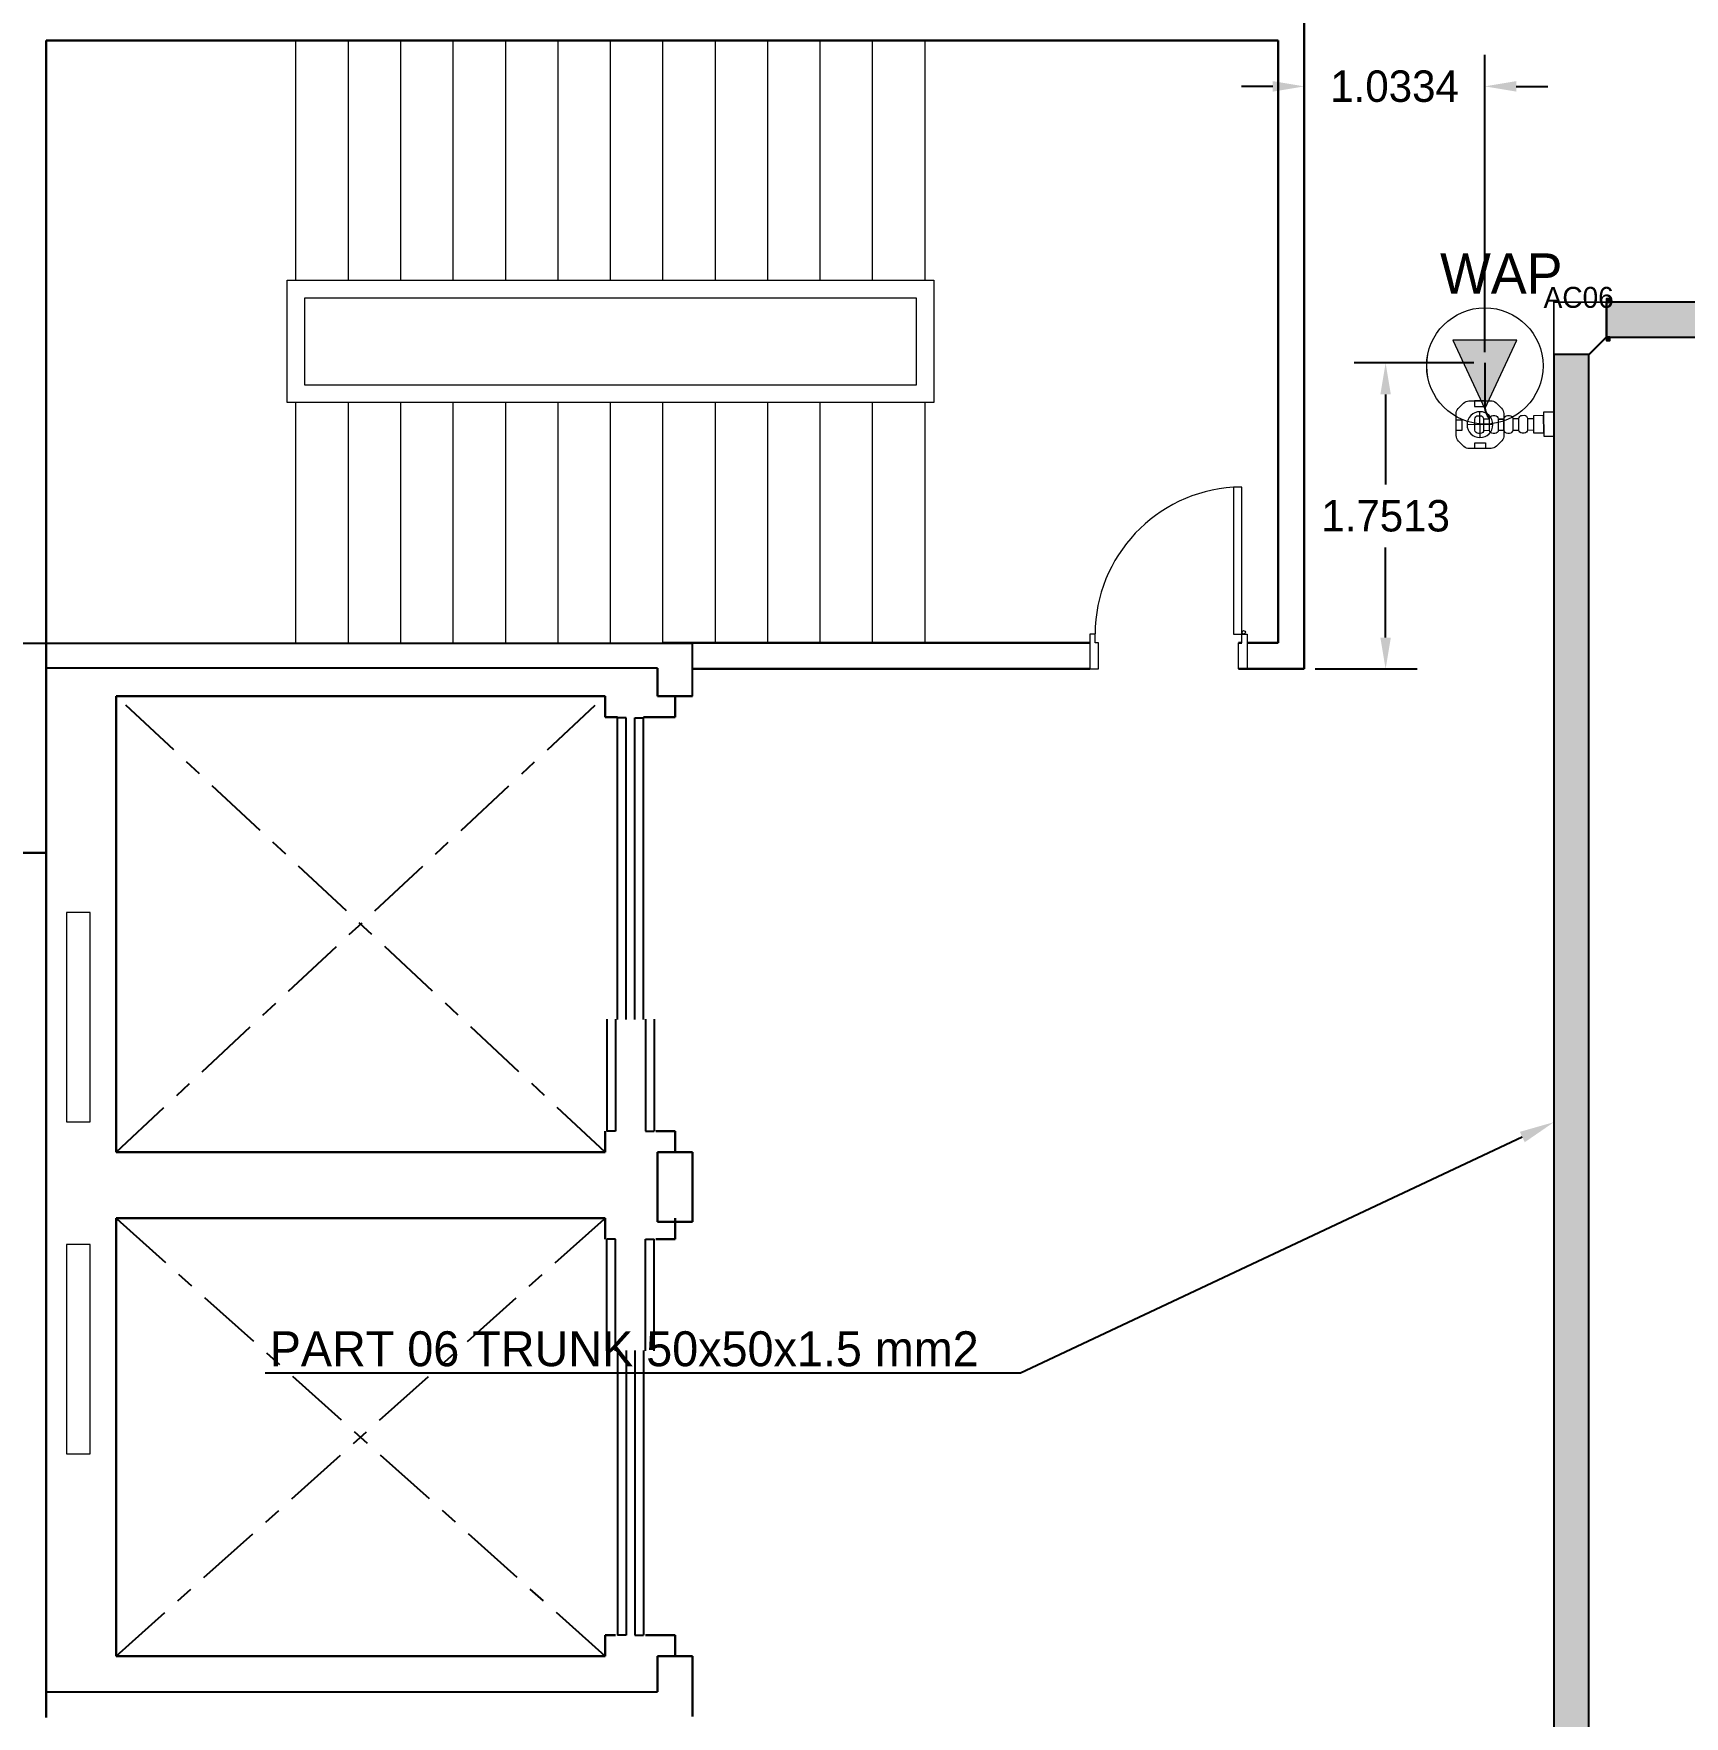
# Model space of a CAD drawing. Extents: x -3700 to 3801, y 313 to 399.
# Drawn here: x 36.6 to 46.05, y 348.53 to 358.16 of the extents above; entities that cross this region are included whole.
import ezdxf
from ezdxf import colors
from ezdxf.entities.mleader import LeaderData, LeaderLine
from ezdxf.enums import TextEntityAlignment as Align
from ezdxf.math import Vec2, Vec3

# ---------------------------------------------------------------- set-up
doc = ezdxf.new("R2010")
doc.units = 0
doc.header["$LTSCALE"] = 0.15
doc.linetypes.add('CENTERX2', pattern=[4, 2.5, -0.5, 0.5, -0.5])
doc.linetypes.add('CONTINOUS', pattern=[0])
doc.layers.get('0').update_dxf_attribs({"color": 252})
doc.layers.get('Defpoints').update_dxf_attribs({"color": 252})
for name, color, linetype, lineweight in [('0 LEGEND', 140, 'Continuous', 0), ('DOOR', 252, 'Continuous', 20), ('EL-PULL BOX-50', 3, 'Continuous', 0), ('elev', 252, 'Continuous', 9), ('T-STRUCTURED', 7, 'Continuous', 0), ('TMG-LC-ACCEORISE', 1, 'Continuous', 0), ('wall', 252, 'Continuous', 30)]:
    doc.layers.add(name, color=color, linetype=linetype, lineweight=lineweight)
for name, color, linetype in [('0 sockets', 252, 'Continuous'), ('0 sound', 252, 'Continuous'), ('0 WIRINF', 2, 'Continuous'), ('AUTOINCR', 7, 'Continuous'), ('CIRCUIT_PRO_LAYER', 7, 'Continuous'), ('CPTOOLS-TRAY', 1, 'Continuous'), ('d1', 252, 'Continuous'), ('grocol', 252, 'Continuous'), ('sarray', 7, 'Continuous'), ('WINDOW', 252, 'Continuous')]:
    doc.layers.add(name, color=color, linetype=linetype)
doc.dimstyles.get("Standard").update_dxf_attribs({"dimtxt": 0.18, "dimasz": 0.18, "dimexe": 0.18, "dimexo": 0.0625, "dimgap": 0.09, "dimtad": 0, "dimtih": 1, "dimtoh": 1, "dimdec": 4, "dimzin": 0, "dimdsep": 46, "dimtxsty": 'Standard', "dimcen": 0.09, "dimadec": 0, "dimazin": 0, "dimtfac": 1, "dimtdec": 4, "dimtofl": 0, "dimtmove": 0, "dimatfit": 3, "dimfxl": 1, "dimtolj": 1, "dimtzin": 0, "dimarcsym": 0})

# ---------------------------------------------------------------- blocks, each defined once
blk = doc.blocks.new('ARCH')
at = {"layer": 'd1', "linetype": 'CENTERX2'}
for p, q in [((39.8743, 351.7619), (37.075, 354.3723)), ((37.075, 351.7619), (39.8743, 354.3723)), ((37.075, 348.8767), (39.8743, 351.384)), ((39.8743, 348.8767), (37.075, 351.384))]:
    blk.add_line(p, q, dxfattribs=at)
at = {"layer": 'd1', "ltscale": 0.5}
for p, q in [((39.9443, 352.5203), (39.9443, 354.2479)), ((39.9943, 354.2479), (39.9443, 354.2479)), ((39.9943, 352.5203), (39.9943, 354.2479)), ((40.0443, 352.5203), (40.0443, 354.2479)), ((40.0443, 354.2479), (40.0943, 354.2479)), ((40.0943, 352.5203), (40.0943, 354.2479)), ((39.8843, 352.5219), (39.8843, 351.8819)), ((39.9343, 352.5219), (39.9343, 351.8819)), ((40.1043, 352.5219), (40.1043, 351.8819)), ((40.1543, 352.5219), (40.1543, 351.8819)), ((39.9343, 351.8819), (39.8843, 351.8819)), ((40.1043, 351.8819), (40.1543, 351.8819)), ((39.8843, 350.624), (39.8843, 351.264)), ((39.9343, 351.264), (39.8843, 351.264)), ((39.9343, 350.624), (39.9343, 351.264)), ((40.1043, 350.624), (40.1043, 351.264)), ((40.1043, 351.264), (40.1543, 351.264)), ((40.1543, 350.624), (40.1543, 351.264)), ((39.9443, 350.626), (39.9443, 348.9967)), ((39.9943, 350.626), (39.9943, 348.9967)), ((40.0443, 350.626), (40.0443, 348.9967)), ((40.0943, 350.626), (40.0943, 348.9967)), ((39.9943, 348.9967), (39.9443, 348.9967)), ((40.0443, 348.9967), (40.0943, 348.9967))]:
    blk.add_line(p, q, dxfattribs=at)
at = {"layer": 'DOOR'}
for points in [[(43.5178, 354.7274), (43.5178, 355.5674), (43.4695, 355.5674), (43.4695, 354.7274)], [(42.6778, 354.7274), (42.6478, 354.7274), (42.6478, 354.5274), (42.6978, 354.5274), (42.6978, 354.6774), (42.6778, 354.6774)], [(43.5178, 354.7274), (43.5478, 354.7274), (43.5478, 354.5274), (43.4978, 354.5274), (43.4978, 354.6774), (43.5178, 354.6774)]]:
    blk.add_lwpolyline(points, close=True, dxfattribs=at)
blk.add_circle((43.5278, 354.7374), 0.01, dxfattribs=at)
blk.add_arc((43.5227, 354.7242), 0.8449, 93.61106, 179.77823, dxfattribs=at)
at = {"layer": 'elev'}
for p, q in [((38.1049, 356.7524), (38.1049, 358.1274)), ((38.1049, 356.7524), (38.1049, 358.1274)), ((38.4049, 356.7524), (38.4049, 358.1274)), ((38.7049, 356.7524), (38.7049, 358.1274)), ((39.0049, 356.7524), (39.0049, 358.1274)), ((39.3049, 356.7524), (39.3049, 358.1274)), ((39.6049, 356.7524), (39.6049, 358.1274)), ((39.9049, 356.7524), (39.9049, 358.1274)), ((40.2049, 356.7524), (40.2049, 358.1274)), ((40.5049, 356.7524), (40.5049, 358.1274)), ((40.8049, 356.7524), (40.8049, 358.1274)), ((41.1049, 356.7524), (41.1049, 358.1274)), ((41.4049, 356.7524), (41.4049, 358.1274)), ((41.7049, 356.7524), (41.7049, 358.1274)), ((38.0549, 356.7524), (41.7549, 356.7524)), ((38.0549, 356.0524), (38.0549, 356.7524)), ((41.7549, 356.7524), (41.7549, 356.0524)), ((38.1549, 356.6524), (41.6549, 356.6524)), ((38.1549, 356.1524), (38.1549, 356.6524)), ((41.6549, 356.6524), (41.6549, 356.1524)), ((41.6549, 356.1524), (38.1549, 356.1524)), ((41.7549, 356.0524), (38.0549, 356.0524)), ((38.1049, 354.6774), (38.1049, 356.0524)), ((38.1049, 354.6774), (38.1049, 356.0524)), ((38.4049, 354.6774), (38.4049, 356.0524)), ((38.7049, 354.6774), (38.7049, 356.0524)), ((39.0049, 354.6774), (39.0049, 356.0524)), ((39.3049, 354.6774), (39.3049, 356.0524)), ((39.6049, 354.6774), (39.6049, 356.0524)), ((39.9049, 354.6774), (39.9049, 356.0524)), ((40.2049, 354.6774), (40.2049, 356.0524)), ((40.5049, 354.6774), (40.5049, 356.0524)), ((40.8049, 354.6774), (40.8049, 356.0524)), ((41.1049, 354.6774), (41.1049, 356.0524)), ((41.4049, 354.6774), (41.4049, 356.0524)), ((41.7049, 354.6774), (41.7049, 356.0524)), ((36.7917, 353.1329), (36.7917, 351.9356)), ((36.9278, 353.1329), (36.7917, 353.1329)), ((36.9278, 351.9356), (36.9278, 353.1329)), ((36.7917, 351.9356), (36.9278, 351.9356)), ((36.7917, 351.2329), (36.7917, 350.0356)), ((36.9278, 351.2329), (36.7917, 351.2329)), ((36.9278, 350.0356), (36.9278, 351.2329)), ((36.7917, 350.0356), (36.9278, 350.0356))]:
    blk.add_line(p, q, dxfattribs=at)
at = {"layer": 'grocol', "ltscale": 0.5}
for p, q in [((40.3743, 354.6726), (36.5299, 354.6726)), ((40.3743, 354.5323), (40.3743, 354.6726)), ((40.1743, 354.5323), (36.675, 354.5323)), ((36.675, 348.6726), (40.1743, 348.6726)), ((40.3743, 348.5323), (40.3743, 348.6726)), ((40.3743, 348.6726), (40.3743, 348.5323))]:
    blk.add_line(p, q, dxfattribs=at)
at = {"layer": 'wall'}
for p, q in [((43.875, 358.125), (43.875, 361.9108)), ((36.675, 358.125), (43.725, 358.125)), ((36.675, 358.125), (43.725, 358.125)), ((36.675, 358.125), (36.675, 348.525)), ((43.725, 354.6774), (43.725, 358.125)), ((43.875, 354.5274), (43.875, 358.125)), ((42.6478, 354.6774), (40.2049, 354.6774)), ((42.4157, 354.6774), (42.3957, 354.6774)), ((43.5178, 354.6774), (43.4978, 354.6774)), ((43.725, 354.6774), (43.5478, 354.6774)), ((40.1743, 354.3723), (40.1743, 354.5323)), ((42.6478, 354.5274), (40.3743, 354.5274)), ((43.875, 354.5274), (43.4978, 354.5274)), ((37.075, 354.3723), (37.075, 351.7619)), ((39.8743, 354.3723), (37.075, 354.3723)), ((39.8743, 354.3723), (39.8743, 354.2523)), ((40.1743, 354.3723), (40.3743, 354.3723)), ((40.2743, 354.2523), (40.2743, 354.3723)), ((39.8743, 354.2523), (39.9445, 354.2523)), ((39.9343, 354.2523), (39.8743, 354.2523)), ((40.0942, 354.2523), (40.2743, 354.2523)), ((36.675, 353.475), (30.075, 353.475)), ((39.8743, 351.8819), (39.8743, 351.7619)), ((40.1643, 351.8819), (40.2743, 351.8819)), ((40.2743, 351.8819), (40.2743, 351.7619)), ((37.075, 351.7619), (39.8743, 351.7619)), ((40.1743, 351.3619), (40.1743, 351.7619)), ((40.1743, 351.7619), (40.3743, 351.7619)), ((40.3743, 351.3619), (40.3743, 351.7619)), ((37.075, 351.384), (39.8743, 351.384)), ((37.075, 348.8767), (37.075, 351.384)), ((39.8743, 351.264), (39.8743, 351.384)), ((40.1743, 351.3619), (40.3743, 351.3619)), ((40.2743, 351.264), (40.2743, 351.384)), ((40.1643, 351.264), (40.2743, 351.264)), ((39.9343, 348.9967), (39.8743, 348.9967)), ((39.8743, 348.8767), (39.8743, 348.9967)), ((40.1043, 348.9967), (40.2743, 348.9967)), ((40.2743, 348.9967), (40.2743, 348.8767)), ((39.8743, 348.8767), (37.075, 348.8767)), ((40.1743, 348.6726), (40.1743, 348.8767)), ((40.1743, 348.8767), (40.3743, 348.8767)), ((40.3743, 348.6726), (40.3743, 348.8767))]:
    blk.add_line(p, q, dxfattribs=at)
at = {"layer": 'WINDOW', "linetype": 'CENTERX2'}
blk.add_line((40.3743, 354.3723), (40.3743, 354.5323), dxfattribs=at)
blk = doc.blocks.new('*U150')
at = {"color": 0, "const_width": 0.01}
for points in [[(-0.1, 0.2), (-0.1, 0.25)], [(0.1, 0.2), (0.1, 0.25)], [(0.25, 0.1), (0.2, 0.1)], [(0.25, -0.1), (0.2, -0.1)]]:
    blk.add_lwpolyline(points, dxfattribs=at)
at = {"layer": 'CIRCUIT_PRO_LAYER', "color": 0, "const_width": 0.01}
blk.add_lwpolyline([(-0.1, -0.1), (-0.1, 0.2), (0.1, 0.2), (0.2, 0.1), (0.2, -0.1)], close=True, dxfattribs=at)
blk = doc.blocks.new('*U157')
at = {"layer": 'CPTOOLS-TRAY'}
h = blk.add_hatch(color=0, dxfattribs=at)
h.dxf.hatch_style = 1
h.paths.add_polyline_path([(0.1, 17.0746), (-0.1, 17.0746), (-0.1, 0), (0.1, 0)])
at = {"layer": 'CPTOOLS-TRAY', "color": 0}
blk.add_lwpolyline([(0.1, 17.0746), (-0.1, 17.0746), (-0.1, 0), (0.1, 0)], close=True, dxfattribs=at)
blk = doc.blocks.new('*U167')
at = {"layer": 'CPTOOLS-TRAY'}
h = blk.add_hatch(color=0, dxfattribs=at)
h.dxf.hatch_style = 1
h.paths.add_polyline_path([(0.1, 8.7867), (-0.1, 8.7867), (-0.1, 0), (0.1, 0)])
at = {"layer": 'CPTOOLS-TRAY', "color": 0}
blk.add_lwpolyline([(0.1, 8.7867), (-0.1, 8.7867), (-0.1, 0), (0.1, 0)], close=True, dxfattribs=at)
blk = doc.blocks.new('X4I0P7S6Y6')
at = {"layer": '0 sound', "color": 0, "rotation": 270}
for name, p in [('*U150', (45.4038, 356.5268)), ('*U157', (45.6038, 356.5268))]:
    blk.add_blockref(name, p, dxfattribs=at)
at = {"layer": '0 sound', "color": 0}
blk.add_blockref('*U167', (45.4038, 347.5401), dxfattribs=at)
blk = doc.blocks.new('SUPPORT')
at = {"layer": 'CIRCUIT_PRO_LAYER'}
h = blk.add_hatch(dxfattribs=at)
h.set_pattern_fill('ANSI31', color=6, scale=0.0066667)
h.paths.add_polyline_path([(0.5, -0.5), (0.5, 0.5), (-0.5, 0.5), (-0.5, -0.5)])
at = {"layer": 'CIRCUIT_PRO_LAYER', "color": 6}
blk.add_lwpolyline([(-0.5, -0.5), (0.5, -0.5), (0.5, 0.5), (-0.5, 0.5)], close=True, dxfattribs=at)
blk = doc.blocks.new('*U165')
at = {"layer": '0 sound', "color": 3, "xscale": 0.02, "yscale": 0.02, "zscale": 0.02}
blk.add_blockref('SUPPORT', (0, 0), dxfattribs=at)
blk = doc.blocks.new('*U166')
at = {"layer": 'sarray', "color": 0, "linetype": 'ByBlock', "lineweight": -2, "transparency": 16777216}
for p in [(17.0546, 0.22), (17.0546, 0)]:
    blk.add_blockref('*U165', p, dxfattribs=at)
blk = doc.blocks.new('LEGEND_dwg_WAP-CEILING-1155327-TELECOMMUNICATION LEGEND_ GENERAL NOTES _SYMBOLS _ ABBREVIATIONS')
at = {"layer": 'T-STRUCTURED'}
blk.add_hatch(color=256, dxfattribs=at).paths.add_polyline_path([(0, -183.8), (-137.5, 110.9), (137.5, 110.9)], flags=0)
at = {"layer": 'T-STRUCTURED', "flags": 128}
blk.add_lwpolyline([(137.5, 110.9), (-137.5, 110.9), (0, -183.8)], close=True, dxfattribs=at)
at = {"layer": 'T-STRUCTURED'}
blk.add_circle((0, 0), 249.9, dxfattribs=at)
blk = doc.blocks.new('f10')
at = {"xscale": 0.01150579243575653, "yscale": 0.01150579243575653, "zscale": 0.01150579243575653}
blk.add_blockref('LEGEND_dwg_WAP-CEILING-1155327-TELECOMMUNICATION LEGEND_ GENERAL NOTES _SYMBOLS _ ABBREVIATIONS', (29.601, -78.293), dxfattribs=at)
at = {"color": 4}
blk.add_attdef('WAP', (27.388, -74.716), '', height=1.987, dxfattribs=at)
blk = doc.blocks.new('JUNCTION BOX 2')
at = {"layer": 'TMG-LC-ACCEORISE', "color": 1, "ltscale": 0.4}
blk.add_lwpolyline([(-27, -85), (27, -85, 0.198912), (40.5, -79.4), (53.9, -66, 0.198912), (59.5, -52.5), (59.5, 1.5, 0.198912), (53.9, 15), (40.5, 28.4, 0.198912), (27, 34), (-27, 34, 0.198912), (-40.5, 28.4), (-53.9, 15, 0.198912), (-59.5, 1.5), (-59.5, -25.5), (-59.5, -52.5, 0.198912), (-53.9, -66), (-40.5, -79.4, 0.198912)], format="xyb", close=True, dxfattribs=at)
for points in [[(-14.2, 34), (12.2, 34), (12.2, 19.6), (-14.2, 19.6)], [(-59.5, -12.3), (-59.5, -38.7), (-45.1, -38.7), (-45.1, -12.3)], [(59.5, -12.3), (59.5, -38.7), (45.1, -38.7), (45.1, -12.3)], [(-14.2, -85), (12.2, -85), (12.2, -70.6), (-14.2, -70.6)]]:
    blk.add_lwpolyline(points, close=True, dxfattribs=at)
at = {"layer": 'TMG-LC-ACCEORISE', "color": 1}
for points in [[(0, 6.7), (0, -57.7)], [(-32.2, -25.5), (32.2, -25.5)]]:
    blk.add_lwpolyline(points, dxfattribs=at)
blk.add_circle((0, -25.5), 32.2, dxfattribs=at)
blk = doc.blocks.new('EMT CON. ADAPTER')
at = {"linetype": 'CONTINOUS'}
for points in [[(-60, 25), (-60, -25), (-30, -25), (-30, 25)], [(0, 35), (-30, 35), (-30, -35), (0, -35)]]:
    blk.add_lwpolyline(points, close=True, dxfattribs=at)
blk = doc.blocks.new('WERG')
at = {"layer": '0 LEGEND', "color": 1, "ltscale": 0.05}
for p, q in [((-42.9, 16.2), (-42.9, -16.3)), ((-27.5, 26.2), (-32.9, 26.2)), ((-17.5, 16.9), (0, 16.9)), ((-17.5, -16.3), (-17.5, 16.2)), ((-32.9, -26.3), (-27.5, -26.3)), ((-17.5, -16.9), (0, -16.9))]:
    blk.add_line(p, q, dxfattribs=at)
for centre, start, end in [((-32.9, 16.2), 90.0002, 180.0002), ((-27.5, 16.2), 0.0002, 90.0002), ((-32.9, -16.3), 180.0002, 270.0002), ((-27.5, -16.3), 270.0002, 0.0002)]:
    blk.add_arc(centre, 10, start, end, dxfattribs=at)
blk = doc.blocks.new('*U175')
at = {"layer": '0 LEGEND', "ltscale": 0.05}
for p in [(-188.7, 0), (-145.8, 0), (-102.9, 0), (-60, 0)]:
    blk.add_blockref('WERG', p, dxfattribs=at)
at = {"layer": '0 LEGEND', "ltscale": 0.05, "xscale": -1, "rotation": 180}
blk.add_blockref('EMT CON. ADAPTER', (0, 0), dxfattribs=at)
blk = doc.blocks.new('dd')
at = {"layer": 'EL-PULL BOX-50', "xscale": -0.001952159549914251, "yscale": 0.001952159549914252, "zscale": 0.001952159549914252, "rotation": 270.4385235983306}
blk.add_blockref('*U175', (0, 0), dxfattribs=at)
at = {"layer": 'EL-PULL BOX-50', "extrusion": (-0.000106033, 0.013854, 0.999904), "xscale": -0.002296658294016838, "yscale": 0.002296658294016836, "zscale": 0.002296658294016828, "rotation": 0.4385656867152221}
blk.add_blockref('JUNCTION BOX 2', (0.0028, -0.3647, -0.0012), dxfattribs=at)
blk = doc.blocks.new('*U180')
at = {"layer": '0 sound', "color": 3, "xscale": 0.1157527098878497, "yscale": 0.1157527098878497, "zscale": 0.1157527098878497}
blk.add_blockref('f10', (41.482, 365.3245), dxfattribs=at).add_auto_attribs({'WAP': 'WAP'})
blk = doc.blocks.new('*D227')
at = {"layer": '0 sound', "color": 0, "lineweight": -2, "transparency": 16777216}
for p, q in [((43.875, 356.3412), (43.875, 358.0419)), ((44.9084, 356.3412), (44.9084, 358.0419)), ((43.695, 357.8619), (43.515, 357.8619)), ((45.0884, 357.8619), (45.2684, 357.8619))]:
    blk.add_line(p, q, dxfattribs=at)
at = {"layer": '0 sound', "color": 0, "transparency": 16777216}
for points in [[(43.695, 357.8919), (43.695, 357.8319), (43.875, 357.8619)], [(45.0884, 357.8919), (45.0884, 357.8319), (44.9084, 357.8619)]]:
    blk.add_solid(points, dxfattribs=at)
at = {"layer": 'Defpoints', "color": 0, "transparency": 16777216}
for p in [(43.875, 357.8619), (43.875, 356.2787), (44.9084, 356.2787)]:
    blk.add_point(p, dxfattribs=at)
at = {"layer": '0 sound', "color": 0, "transparency": 16777216, "insert": (44.3917, 357.8619), "char_height": 0.18, "attachment_point": 5}
blk.add_mtext('\\A1;1.0334', dxfattribs=at)
blk = doc.blocks.new('*D228')
at = {"layer": '0 sound', "color": 0, "lineweight": -2, "transparency": 16777216}
for p, q in [((44.8459, 356.2787), (44.1605, 356.2787)), ((44.3405, 356.0987), (44.3405, 355.5831)), ((44.3405, 354.7074), (44.3405, 355.2231)), ((43.9375, 354.5274), (44.5205, 354.5274))]:
    blk.add_line(p, q, dxfattribs=at)
at = {"layer": '0 sound', "color": 0, "transparency": 16777216}
for points in [[(44.3105, 356.0987), (44.3705, 356.0987), (44.3405, 356.2787)], [(44.3105, 354.7074), (44.3705, 354.7074), (44.3405, 354.5274)]]:
    blk.add_solid(points, dxfattribs=at)
at = {"layer": 'Defpoints', "color": 0, "transparency": 16777216}
for p in [(44.9084, 356.2787), (43.875, 354.5274), (44.3405, 354.5274)]:
    blk.add_point(p, dxfattribs=at)
at = {"layer": '0 sound', "color": 0, "transparency": 16777216, "insert": (44.3405, 355.4031), "char_height": 0.18, "attachment_point": 5}
blk.add_mtext('\\A1;1.7513', dxfattribs=at)

msp = doc.modelspace()

# ---------------------------------------------------------------- linework, layer by layer
at = {"layer": '0 sockets', "color": 3}
msp.add_lwpolyline([(44.90844, 356.27875), (44.90844, 356.02903, 0.1900876), (44.93536, 355.96077, 0.1900876)], format="xyb", dxfattribs=at)

# ---------------------------------------------------------------- block references
at = {"xscale": 0.1157527098878497, "yscale": 0.1157527098878497, "zscale": 0.1157527098878497}
msp.add_blockref('f10', (41.48204, 365.32454), dxfattribs=at).add_auto_attribs({'WAP': 'WAP'})
at = {"layer": '0 sockets', "color": 3}
msp.add_blockref('ARCH', (0, 0), dxfattribs=at)
at = {"layer": '0 sound', "color": 1}
msp.add_blockref('X4I0P7S6Y6', (0, 0), dxfattribs=at)
at = {"layer": '0 sound', "color": 3}
msp.add_blockref('*U180', (0, 0), dxfattribs=at)
at = {"layer": '0 sound', "color": 3, "rotation": 270}
msp.add_blockref('dd', (45.30379, 355.92903), dxfattribs=at)
at = {"layer": 'sarray', "color": 3, "rotation": 180}
msp.add_blockref('*U166', (62.66839, 356.63677), dxfattribs=at)

# ---------------------------------------------------------------- texts
at = {"layer": 'AUTOINCR', "color": 1}
msp.add_text('AC06', height=0.12, dxfattribs=at).set_placement((45.2448, 356.55823), align=Align.BOTTOM_LEFT)

# ---------------------------------------------------------------- dimensions: what is measured, and where the dimension line sits
at = {"layer": '0 sound', "color": 3}
dim = msp.add_linear_dim(base=(43.875, 357.86192), p1=(44.90844, 356.27875), p2=(43.875, 356.27875), dimstyle='Standard', dxfattribs=at)
dim.commit()
dim.dimension.update_dxf_attribs({"geometry": '*D227', "text_midpoint": (44.39172, 357.86192)})
dim = msp.add_linear_dim(base=(44.34053, 354.52744), p1=(44.90844, 356.27875), p2=(43.875, 354.52744), angle=90, dimstyle='Standard', dxfattribs=at)
dim.commit()
dim.dimension.update_dxf_attribs({"geometry": '*D228', "text_midpoint": (44.34053, 355.40309)})

# ---------------------------------------------------------------- leaders
ml = msp.add_multileader_mtext('Standard', dxfattribs=at)
ml.set_content('PART 06 TRUNK 50x50x1.5 mm2', color=3)
ml.set_leader_properties()
ml.build(insert=Vec2(0, 0))
ml.multileader.update_dxf_attribs({"text_right_attachment_type": 6, "dogleg_length": 0.2, "arrow_head_size": 0.2})
ctx = ml.context
ctx.base_point, ctx.char_height, ctx.arrow_head_size, ctx.landing_gap_size = Vec3(36.93865, 350.63629), 0.2, 0.2, 0.04
ctx.right_attachment, ctx.text_align_type = 6, 2
notes = []
notes.append((ctx, [(0, (1, 1, 0), (42.25198, 350.49629), (-1, 0), 0.2, [(0, [(45.30379, 351.93341)], 0, [])])]))
ctx.mtext.insert, ctx.mtext.width, ctx.mtext.alignment, ctx.mtext.flow_direction = Vec3(42.01198, 350.73629), 5.0836667, 3, 5
at = {"layer": '0 WIRINF', "color": 3}
ml = msp.add_multileader_mtext('Standard', dxfattribs=at)
ml.set_content(' UTP CAT6 CABLE\\P?20 MM EXPOSED UPVC COND\\PTYPICAL', color=3)
ml.set_leader_properties()
ml.build(insert=Vec2(0, 0))
ml.multileader.update_dxf_attribs({"text_right_attachment_type": 6, "dogleg_length": 0.05, "arrow_head_size": 0.2})
ctx = ml.context
ctx.base_point, ctx.char_height, ctx.arrow_head_size, ctx.landing_gap_size = Vec3(16.62424, 350.01535), 0.05, 0.2, 0.01
ctx.right_attachment = 6
notes.append((ctx, [(0, (1, 1, 0), (16.57424, 350.01535), (1, 0), 0.05, [(0, [(15.77924, 349.09869)], 0, [])])]))
ctx.mtext.insert, ctx.mtext.width, ctx.mtext.flow_direction = Vec3(16.63424, 350.04035), 3712.5, 5
for ctx, leaders in notes:
    for number, flags, end, landing, length, lines in leaders:
        leader = LeaderData()
        leader.index, (leader.has_last_leader_line, leader.has_dogleg_vector, leader.attachment_direction) = number, flags
        leader.last_leader_point, leader.dogleg_vector, leader.dogleg_length = Vec3(end), Vec3(landing), length
        for number, points, colour, breaks in lines:
            line = LeaderLine()
            line.index, line.vertices, line.color, line.breaks = number, Vec3.list(points), colors.encode_raw_color(colour), breaks
            leader.lines.append(line)
        ctx.leaders.append(leader)

doc.saveas('drawing.dxf')
